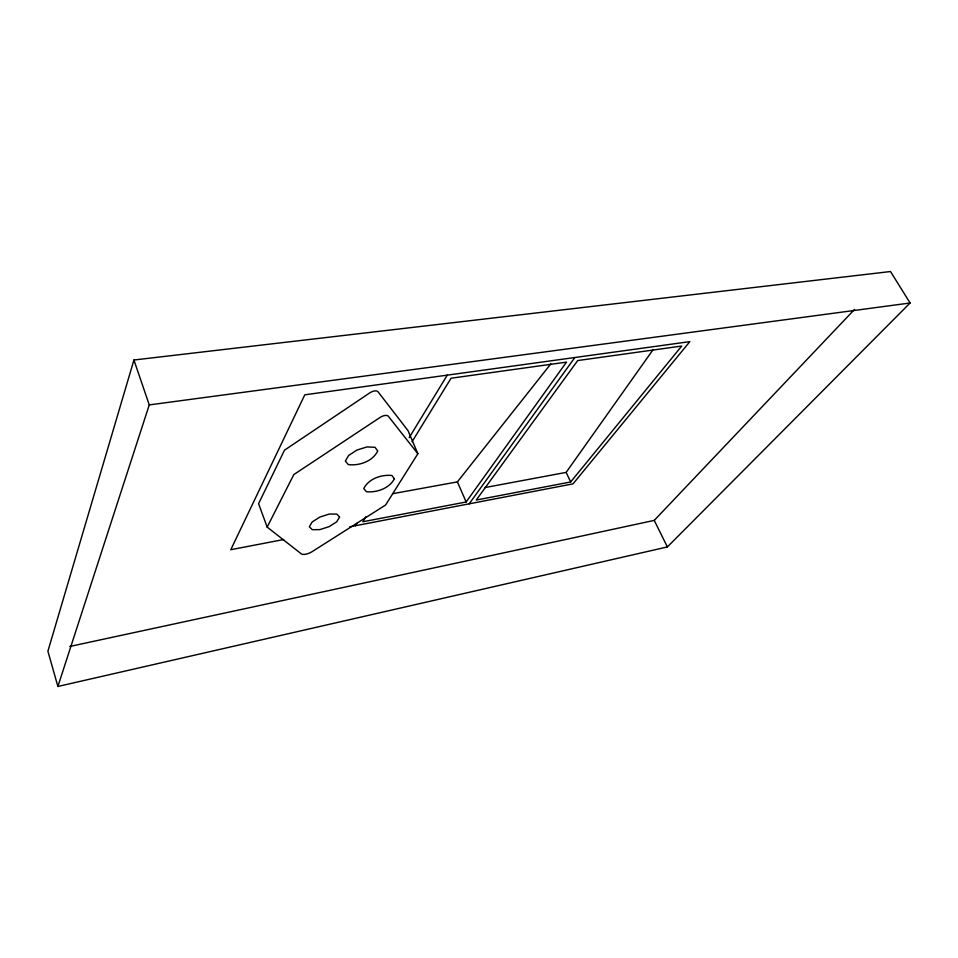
<?xml version="1.0" encoding="UTF-8"?>
<svg xmlns="http://www.w3.org/2000/svg" width="958" height="958" viewBox="0 0 958 958"><rect width="100%" height="100%" fill="white"/><g stroke="black" fill="none" stroke-linecap="round" stroke-linejoin="round"><path stroke-width="1.44" d="M133.928 360.004L47.9 651.189L57.887 686.467L667.379 546.934L910.1 302.991L890.509 271.533L133.928 360.004L149.256 404.911L57.887 686.467M267.162 527.092L293.819 474.581L380.302 417.293A5.568 2.443 -22.6 0 1 388.218 416.107L417.856 453.721L385.607 505.01L311.877 551.808A7.257 2.706 -20.8 0 1 301.351 553.904L267.162 527.092L258.588 503.68L284.502 450.176L370.016 392.72A5.52 2.515 -22.5 0 1 377.895 391.618L408.024 430.633L417.856 453.721M355.562 525.702L357.118 523.152M409.186 437.662L447.266 375.141M377.727 450.979C372.614 461.421 359.358 465.911 348.317 464.63L345.359 461.049L348.628 455.469L356.927 450.044L367.034 446.919L374.985 447.29L377.572 450.775M365.98 516.673L362.854 521.751L466.139 501.98L566.489 362.124L451.074 378.23L412.048 441.734M339.611 517.057L336.653 521.847L329.145 526.625L319.876 529.618L312.308 529.69L309.326 526.78L312.164 521.966L319.792 517.081L329.229 514.063L336.809 514.063L339.455 516.889M394.385 478.796C389.235 488.46 376.913 492.687 366.435 491.741L363.753 488.52C368.782 478.677 381.356 474.402 391.882 475.479L394.241 478.605M484.916 487.574L566.142 472.39L653.272 349.43M469.157 503.848L574.872 357.514M392.696 493.693L457.397 481.886L550.85 363.86M570.669 481.97L681.725 346.042L577.71 360.555L476.258 500.04L570.669 481.97L566.142 472.39M69.814 646.458L654.242 520.386L854.56 309.398M283.628 539.546L230.782 549.712L304.788 394.816L689.832 341.635L573.028 483.85L349.682 526.828M149.256 404.911L910.1 302.991M654.242 520.386L667.379 546.934M457.397 481.886L466.139 501.98"/></g></svg>
